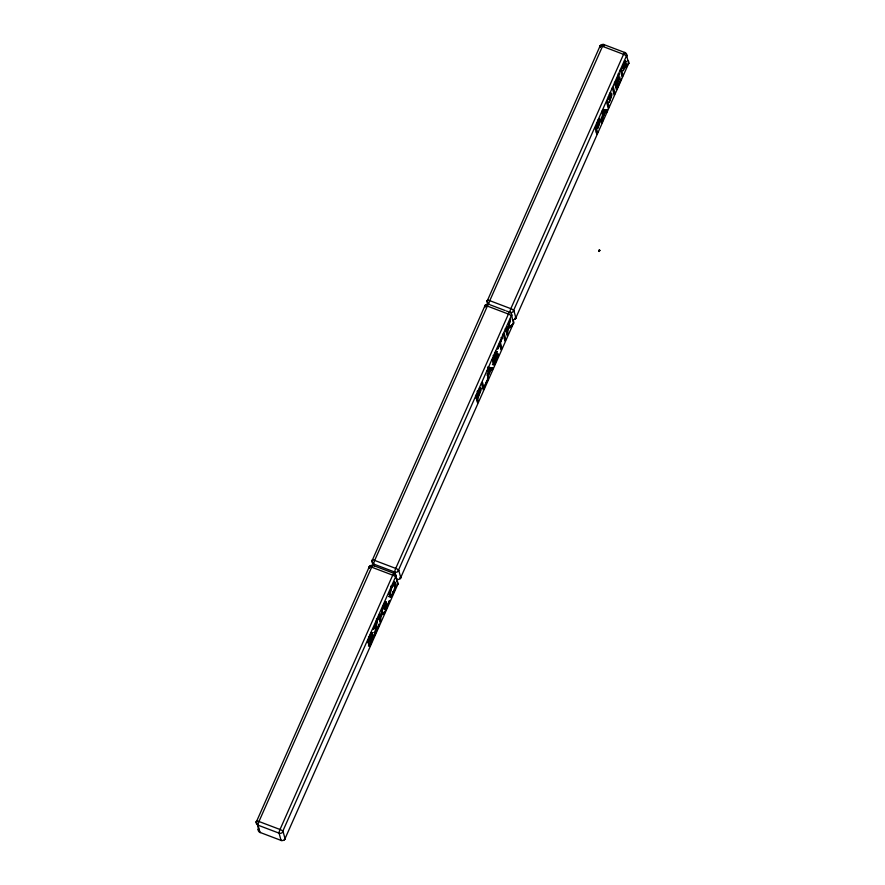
<?xml version="1.0" encoding="UTF-8"?>
<svg xmlns="http://www.w3.org/2000/svg" width="885" height="885" viewBox="0 0 885 885"><rect width="100%" height="100%" fill="white"/><g stroke="black" fill="none" stroke-linecap="round" stroke-linejoin="round"><path stroke-width="1.33" d="M258.343 829.71L258.387 828.637A3.064 2.898 -15.2 0 0 259.991 832.409L281.043 840.396A3.064 0.608 -69.2 0 0 281.585 840.285M395.838 576.124L397.763 584.432L284.583 839.666M511.552 315.027L513.477 323.335L400.297 578.58M626.657 55.29L628.582 63.598L515.402 318.843M490.998 369.775L488.376 375.694L487.403 380.793L488.166 369.366L488.918 367.651L492.956 368.282L492.148 370.107L488.066 368.879L490.555 369.653L488.443 374.41L487.038 373.879M601.335 119.431L601.446 117.251L602.851 117.782L601.877 122.882L602.63 111.455L603.393 109.74L603.293 111.289L602.231 110.89M488.443 374.41L488.785 369.178A34.67 6.892 -69.2 0 0 489.04 369.288L489.471 369.41M602.851 117.782L603.26 111.267M603.946 111.499L604.057 109.851L607.42 110.371L606.612 112.196L603.614 111.211M395.971 576.013L282.481 831.911M511.674 314.927L398.184 570.825M626.79 55.191L513.3 311.089M375.804 621.27L376.855 621.668L374.444 635.684L379.311 624.699L379.123 623.991L375.151 632.963L373.747 632.432M376.855 621.668L373.393 629.478L377.574 618.892L375.151 632.963M395.451 586.932L395.661 585.726A10.366 2.058 -69.2 0 0 395.772 584.211L395.175 582.286A9.89 1.969 -69.2 0 0 394.92 582.242A10.343 2.058 -69.2 0 0 394.478 582.418A7.899 1.571 -69.2 0 0 393.969 582.883L392.431 585.339A7.268 1.449 -69.2 0 0 391.823 586.633L389.677 593.536L390.208 597.198A10.034 1.991 -69.2 0 0 391.026 596.866L392.188 595.384A6.438 1.283 -69.2 0 0 393.161 593.569L393.825 592.054A6.516 1.294 -69.2 0 0 394.666 589.808L395.451 586.932L394.046 586.39M598.769 121.455L598.846 121.046A5.775 1.151 -69.2 0 0 598.99 119.984C598.36 118.247 600.904 119.21 600.395 120.515A5.775 1.151 -69.2 0 1 600.251 121.577L597.685 128.436L599.576 122.174A3.75 0.741 -69.2 0 0 599.599 121.588L599.211 121.046L598.426 122.141A7.08 1.405 -69.2 0 0 598.061 122.915L596.899 125.537L599.256 119.619A4.292 0.852 -69.2 0 1 599.61 119.232L600.329 119.486M610.252 95.547L610.34 95.138A5.775 1.151 -69.2 0 0 610.484 94.076L610.241 92.693M380.141 617.94L383.504 605.528L381.579 613.814L385.252 611.303L384.356 613.316L381.192 615.484L380.185 622.719L378.548 616.69L379.333 614.942L380.141 617.94L378.747 617.409M505.811 330.68L507.216 331.211L510.568 318.799L508.643 327.085L507.249 326.554M505.269 328.678L507.26 335.99L508.255 328.755L511.43 326.587L512.327 324.574L507.913 327.505M371.7 637.543L371.954 636.381A5.454 1.084 -69.2 0 0 372.021 635.872M496.33 356.301L496.585 355.139A5.454 1.084 -69.2 0 0 496.662 354.631M384.997 606.889L384.455 608.968L384.665 609.71L385.196 607.63L385.838 609.986L389.533 600.495L386.424 607.519L385.019 606.988L384.201 603.957L384.975 602.198L385.606 604.499L384.201 603.968M385.606 604.499L386.28 601.822L385.805 605.24L386.424 607.519M256.174 822.298L369.432 566.411M371.877 561.201L485.135 305.325M486.993 301.464L600.251 45.589M256.241 821.955L256.418 821.402A3.064 0.796 23.9 0 1 258.962 821.501L280.014 829.488A3.064 0.796 23.9 0 1 283.089 831.524L285.047 838.759L284.45 839.776M371.943 560.858L372.131 560.305A3.064 0.796 23.9 0 1 374.676 560.415L395.728 568.402A3.064 0.796 23.9 0 1 398.792 570.438L400.761 577.662L400.164 578.679M487.06 301.121L487.237 300.568A3.064 0.796 23.9 0 1 489.781 300.668L510.833 308.666A3.064 0.796 23.9 0 1 513.908 310.69L515.866 317.925L515.269 318.943M397.94 583.879L397.763 584.432A3.064 0.796 23.9 0 1 397.122 584.797M513.654 322.782L513.477 323.335A3.064 0.796 23.9 0 1 512.835 323.711M628.759 63.045L628.582 63.598A3.064 0.796 23.9 0 1 627.941 63.974M626.27 64.151L627.664 64.694L625.573 67.349A41.341 8.219 -69.2 0 0 625.087 67.625L623.018 70.877L625.087 62.979L622.299 68.211L623.339 64.749A12.844 2.555 -69.2 0 1 623.925 63.454L625.286 61.22A5.443 1.084 -69.2 0 1 625.795 61.076L625.983 62.879A4.469 0.885 -69.2 0 1 625.761 63.919L625.529 64.716A5.21 1.04 -69.2 0 1 625.075 66.054A7.334 1.46 -69.2 0 1 624.699 67.039L623.527 66.596M597.696 124.652L597.939 124.033M397.819 584.299L397.763 584.432A3.064 2.898 -15.2 0 0 396.845 581.025M513.521 323.202L513.477 323.335A3.064 2.898 -15.2 0 0 513.112 320.459M628.638 63.466L628.582 63.598A3.064 2.898 -15.2 0 0 627.664 60.202M599.355 250.709C598.437 251.03 600.13 248.74 599.001 251.462M370.339 634.434L371.744 634.965L372.497 633.129L371.722 633.018A4.967 0.985 -69.2 0 0 370.97 634.036L368.37 640.109L368.248 643.384A4.613 0.918 -69.2 0 0 368.702 643.085L369.211 642.41A6.892 1.372 -69.2 0 0 369.653 641.669L370.45 640.176A51.396 10.211 -69.2 0 1 371.136 638.881L372.452 636.923L372.508 638.461A3.031 0.597 -69.2 0 1 372.253 639.357L370.682 643.019A4.469 0.885 -69.2 0 1 370.041 644.014L368.525 643.915M369.222 644.18L368.47 646.017L369.189 646.304A5.808 1.151 -69.2 0 0 369.565 645.928A5.443 1.084 -69.2 0 0 370.229 644.977L373.359 636.912A5.454 1.084 -69.2 0 0 373.459 635.607L373.204 635.021A4.447 0.885 -69.2 0 0 372.673 635.308L370.019 639.988A8.208 1.626 -69.2 0 1 369.499 640.928L368.824 641.492L370.251 636.459A3.861 0.763 -69.2 0 1 370.682 635.629A3.064 0.608 -69.2 0 1 371.058 635.076L371.744 634.965M494.98 353.192L495.733 351.356L497.138 351.887L495.7 353.834A3.064 0.608 -69.2 0 0 495.323 354.387A3.861 0.763 -69.2 0 0 494.892 355.228L493.465 360.25L494.14 359.686A8.208 1.626 -69.2 0 0 494.66 358.757L497.304 354.066A4.447 0.885 -69.2 0 1 497.846 353.779L498.089 354.365A5.454 1.084 -69.2 0 1 497.99 355.67L494.87 363.735A5.443 1.084 -69.2 0 1 494.206 364.686A5.808 1.151 -69.2 0 1 493.83 365.062L493.1 364.786L493.863 362.95L493.155 362.684M599.366 250.92L599.134 250.665M599.665 250.732L599.101 250.466M599.079 250.521L599.488 251.141L599.012 250.676L599.864 250.366L599.101 250.3M394.146 584.155A5.376 1.073 -69.2 0 0 393.471 584.731L391.79 587.861A4.934 0.985 -69.2 0 0 391.015 589.963L390.34 593.713L391.214 595.317A6.007 1.195 -69.2 0 0 391.79 594.797L392.199 594.222A4.547 0.907 -69.2 0 0 392.851 593.083L394.699 587.994A6.029 1.195 -69.2 0 0 394.931 586.589L394.721 584.454L393.205 583.79M493.863 362.95L494.682 362.773A4.469 0.885 -69.2 0 0 495.312 361.788L496.894 358.126A3.031 0.597 -69.2 0 0 497.149 357.219L497.171 355.693L495.777 357.64A51.385 10.211 -69.2 0 0 495.091 358.945L494.284 360.427A6.892 1.372 -69.2 0 1 493.852 361.168L493.343 361.843A4.613 0.918 -69.2 0 1 492.89 362.153L493.011 358.867L495.6 352.794A4.967 0.985 -69.2 0 1 496.363 351.787L497.138 351.887M478.243 391.734L475.942 396.945L477.579 402.974L478.354 401.215L477.69 398.792L481.009 390.252A5.775 1.151 -69.2 0 0 481.152 389.19L480.378 387.907A4.292 0.852 -69.2 0 0 480.013 388.294L478.243 391.734L477.546 391.469M481.683 383.99L482.458 382.231L483.907 387.553L482.502 387.022M503.388 335.017L504.162 333.258L505.8 339.287L505.025 341.046L503.089 333.933M505.623 329.961L506.397 328.213L507.216 331.211M608.968 97.151L608.382 99.618L609.555 96.996A7.08 1.405 -69.2 0 1 609.909 96.222L610.694 95.138L611.092 95.668A3.75 0.741 -69.2 0 1 611.059 96.266L609.168 102.516L611.734 95.668A5.775 1.151 -69.2 0 0 611.878 94.606L611.104 93.312A4.292 0.852 -69.2 0 0 610.739 93.71L608.968 97.151L608.272 96.885M612.597 88.965L613.382 87.206L615.02 93.235L614.234 94.994L612.298 87.88M620.584 70.955L621.358 69.207L622.996 75.225L622.221 76.984L620.285 69.871M477.502 398.084L476.904 395.894L478.829 391.579A7.08 1.405 -69.2 0 1 479.194 390.805L479.969 389.721L480.367 390.252A3.75 0.741 -69.2 0 1 480.334 390.849L477.502 398.084L476.097 397.553M499.682 344.508L497.635 349.121L502.315 337.428L500.456 342.749L501.906 348.07L501.131 349.829L499.417 343.546M614.92 84.208L616.314 84.739L615.805 82.858L619.312 73.809L614.843 83.92L616.48 89.949L621.049 79.617L620.861 78.92L617.066 87.482L615.661 86.951M616.314 84.739L619.821 76.84L616.513 85.447L617.066 87.482M384.433 609.455L385.539 606.944M482.469 388.227L483.586 385.716M489.593 369.244L490.744 369.565L491.551 367.74L492.956 368.282M604.068 111.344L605.207 111.665L606.026 109.84L607.42 110.371M605.473 111.875L603.636 116.001L605.019 111.742L603.946 111.499M483.907 387.553L487.015 380.528L483.321 390.019L481.418 383.028M597.596 132.551L596.811 134.31L595.174 128.281L595.959 126.522L597.596 132.551L596.191 132.02M609.079 106.631L608.305 108.39L606.667 102.361L607.442 100.602L609.079 106.631L607.674 106.1M390.916 586.147L390.617 586.788L392.022 587.319M494.206 361.81L494.483 361.246M600.417 45.334L600.273 47.447M485.312 305.071L485.168 307.183M369.598 566.157L369.454 568.281M493.952 362.319L493.465 363.204M369.067 644.026L368.824 644.446A5.443 1.084 -69.2 0 1 368.591 644.811M624.699 67.039L627.664 64.694M367.695 642.056L367.806 641.879A6.892 1.372 -69.2 0 0 368.083 641.426M369.178 641.404L367.706 640.939M388.98 596.678A10.034 1.991 -69.2 0 0 389.621 596.335L390.783 594.853A6.438 1.283 -69.2 0 0 391.104 594.311M625.385 66.154L624.168 66.817L625.573 67.349M513.422 310.668L513.908 310.69A3.064 2.898 -15.2 0 1 509.904 312.339A3.064 0.608 -69.2 0 0 508.433 314.075L395.728 568.402A3.064 0.608 -69.2 0 0 394.787 572.075L395.772 575.692M398.316 570.405L398.792 570.438A3.064 2.898 -15.2 0 1 394.787 572.075L373.735 564.077A3.064 2.898 -15.2 0 1 372.131 560.305M282.603 831.502L283.089 831.524A3.064 2.898 -15.2 0 1 279.085 833.161L258.022 825.174A3.064 2.898 -15.2 0 1 256.418 821.402L257.07 823.813M603.769 109.486L606.026 109.84M487.513 367.12L490.202 367.541M598.99 251.44L599.355 249.935L599.798 250.4M624.511 60.667L625.994 61.419M624.279 62.824L625.219 63.178M625.418 65.247L626.126 65.512M624.556 65.944L626.779 66.685M623.206 67.481L623.914 67.747M621.591 74.694L622.996 75.225M618.106 73.986L619.511 74.517M619.644 79.086L621.049 79.617M614.4 82.327L615.805 82.858M615.108 84.916L616.513 85.447M613.615 92.704L615.02 93.235M610.407 93.036L611.812 93.567M609.267 94.208L610.207 94.562M610.34 95.093L611.037 95.359M605.207 111.665L606.612 112.196M602.088 112.749L603.15 113.158M601.28 120.526L602.685 121.057M597.784 120.117L598.725 120.471M598.857 121.002L599.554 121.267M596.789 122.805L597.486 123.07M597.109 126.024L598.514 126.555M490.013 304.783L505.224 310.558M506.386 311L509.904 312.339A3.064 2.898 -15.2 0 1 511.508 316.1A3.064 0.796 23.9 0 0 508.433 314.075L487.381 306.077A3.064 0.796 23.9 0 0 484.836 305.978A3.064 2.898 -15.2 0 1 488.841 304.34A3.064 0.608 -69.2 0 1 489.781 300.668L602.497 46.341A3.064 0.608 -69.2 0 1 603.957 44.604L625.009 52.591A3.064 2.898 -15.2 0 1 626.613 56.363A3.064 0.796 23.9 0 0 623.549 54.339L602.497 46.341A3.064 0.796 23.9 0 0 599.953 46.241A3.064 2.898 -15.2 0 1 603.957 44.604L604.278 45.81M510.026 326.056L511.43 326.587M506.065 331.609L507.47 332.152M506.64 333.7L508.034 334.242M501.098 337.605L502.503 338.136M504.395 338.756L505.8 339.287M500.501 347.54L501.906 348.07M497.104 353.723L498.045 354.077M495.865 355.327L497.27 355.858M493.155 355.405L494.56 355.936M494.173 357.518L495.113 357.872M494.383 358.679L495.091 358.945M495.102 359.952L496.042 360.306M492.348 359.708L493.808 360.162M495.224 360.803L496.164 361.157M490.744 369.565L492.148 370.107M487.27 370.527L488.675 371.058M486.982 375.151L488.376 375.694M480.378 387.884L481.086 388.15M478.907 389.411L480.312 389.942M477.115 391.723L478.519 392.254M475.499 395.363L476.904 395.894M476.296 398.261L477.69 398.792M476.949 400.684L478.354 401.215M373.138 565.438L394.19 573.425A3.064 2.898 -15.2 0 1 395.794 577.197A3.064 0.796 23.9 0 0 392.73 575.161L371.678 567.174A3.064 0.796 23.9 0 0 369.133 567.075A3.064 2.898 -15.2 0 1 373.138 565.438A3.064 0.608 -69.2 0 0 371.678 567.174L258.962 821.501A3.064 0.608 -69.2 0 0 258.022 825.174L259.991 832.409A3.064 0.608 -69.2 0 0 260.533 832.298M393.88 581.832L395.628 583.038M393.382 584.067L394.843 584.775M391.115 586.368L391.823 586.633M392.597 591.866L393.294 592.131M392.564 592.474L393.493 592.828M388.969 593.547L390.484 594.764M389.621 596.335L391.026 596.866M388.769 596.158L389.71 596.512M385.086 602.032L386.491 602.563M384.4 604.709L385.805 605.24M384.356 613.316L382.951 612.785L379.787 614.953L381.192 615.484M380.395 618.88L379.001 618.35L379.565 620.429L380.97 620.971M376.368 619.058L377.773 619.6M375.694 623.582L376.402 623.848M371.092 632.598L372.497 633.129M372.474 634.965L373.404 635.319M371.224 636.558L372.629 637.1M368.525 636.636L369.919 637.167M370.472 639.114L369.543 638.76A51.396 10.211 -69.2 0 1 369.731 638.35M369.753 639.91L370.45 640.176M370.461 641.194L371.401 641.548M370.583 642.045L371.523 642.399M389.09 594.233L389.809 594.786A6.007 1.195 -69.2 0 0 390.385 594.266M625.341 53.797L625.009 52.591A3.064 0.608 -69.2 0 0 623.549 54.339L510.833 308.666A3.064 0.608 -69.2 0 0 509.904 312.339M488.221 304.186L487.237 300.568A3.064 2.898 -15.2 0 0 488.841 304.34A3.064 0.608 -69.2 0 0 487.381 306.077L374.676 560.415A3.064 0.608 -69.2 0 0 373.735 564.077L374.388 566.489M396.104 576.898L396.757 579.31A3.064 2.898 -15.2 0 0 400.761 577.662A3.064 0.796 23.9 0 1 399.589 577.971M394.522 574.63L394.19 573.425A3.064 0.608 -69.2 0 0 392.73 575.161L280.014 829.488A3.064 0.608 -69.2 0 0 279.085 833.161L281.043 840.396A3.064 2.898 -15.2 0 0 285.047 838.759A3.064 0.796 23.9 0 1 284.417 839.124M372.784 562.716L373.105 563.922M257.723 826.225L258.055 827.431M394.223 582.507L394.367 583.68A10.366 2.058 -69.2 0 1 394.256 585.195M624.589 60.888L624.578 62.348A4.469 0.885 -69.2 0 1 624.356 63.388M258.387 828.637L258.508 829.455M479.758 388.084L479.758 388.659A5.775 1.151 -69.2 0 1 479.681 389.334M258.885 829.256A3.064 0.796 23.9 0 1 258.542 828.924M397.288 579.199A3.064 0.608 -69.2 0 1 396.867 579.465M477.424 391.048A7.08 1.405 -69.2 0 1 477.557 390.761M493.233 363.58A5.443 1.084 -69.2 0 1 492.801 364.155A5.808 1.151 -69.2 0 1 492.425 364.531M492.89 359.896A6.892 1.372 -69.2 0 1 492.447 360.637M512.636 319.75A3.064 2.898 -15.2 0 0 515.866 317.925A3.064 0.796 23.9 0 1 514.694 318.235"/></g></svg>
